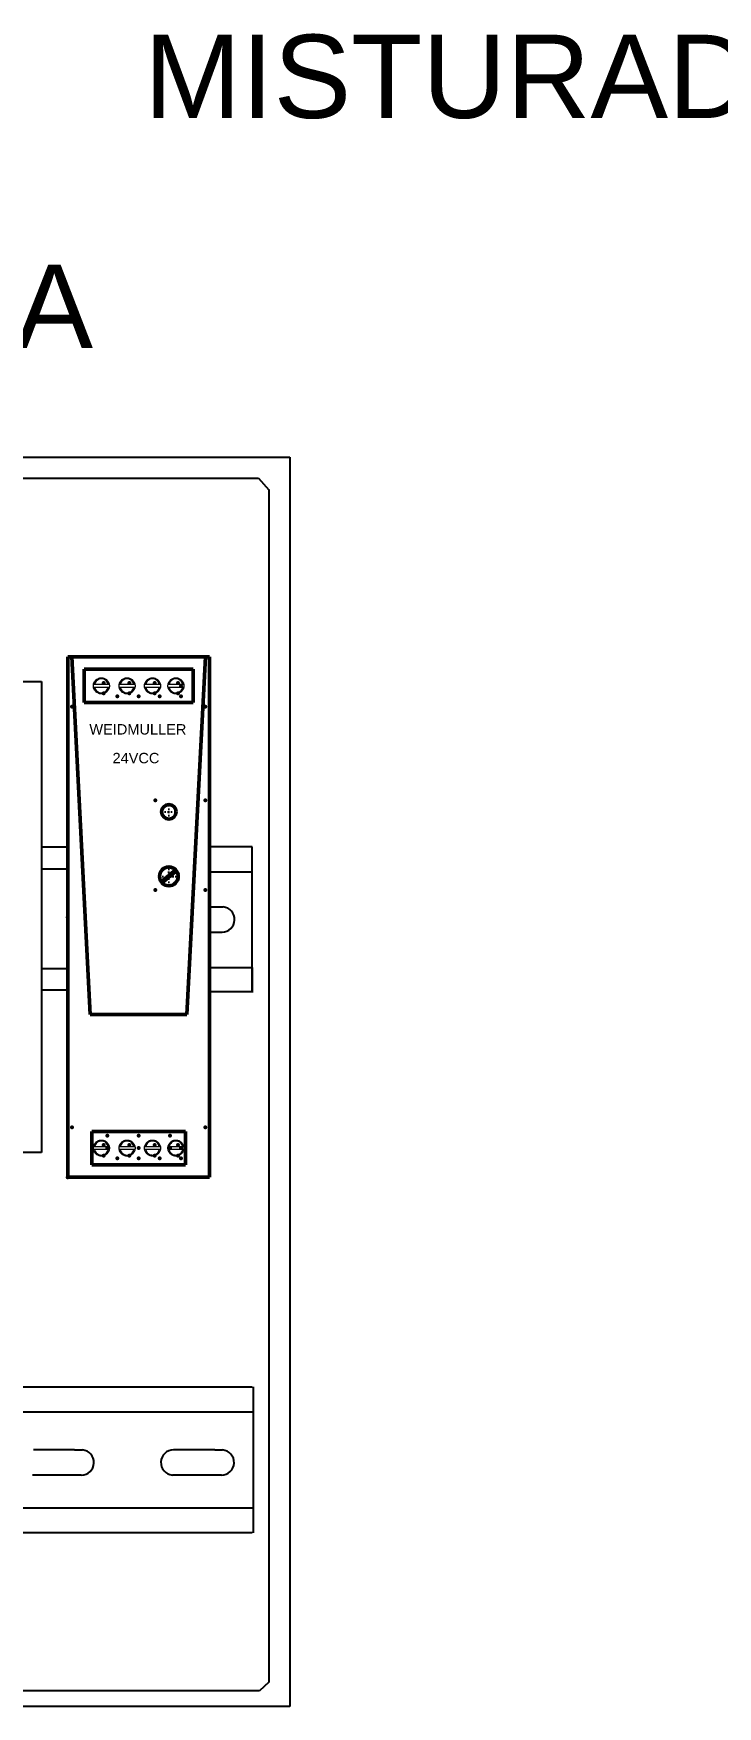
# Model space of a CAD drawing. Header units: millimetres. Extents: x -72 to 2978, y -1067 to 2817.
# Drawn here: x 247.1 to 411.2, y 1234.2 to 1636 of the extents above; entities that cross this region are included whole.
import ezdxf

# ---------------------------------------------------------------- set-up
doc = ezdxf.new("R2010")
doc.units = ezdxf.units.MM
doc.linetypes.add('Center', pattern=[1.5, 0.45, -0.5, 0.05, -0.5])
for name, color, linetype, lineweight in [('2d ConnectionPoints', 7, 'Continuous', 50), ('AM_0', 7, 'Continuous', 50), ('AM_7', 7, 'Center', 25)]:
    doc.layers.add(name, color=color, linetype=linetype, lineweight=lineweight)
doc.styles.get("Standard").update_dxf_attribs({"font": 'arial.ttf'})

# ---------------------------------------------------------------- blocks, each defined once
blk = doc.blocks.new('4_1469470000_PART5_0_in_1469470000_0')
at = {"layer": 'AM_0'}
for p, q in [((25.87, 73.81), (22.43, 70.92)), ((26.07, 73.58), (22.63, 70.69))]:
    blk.add_line(p, q, dxfattribs=at)
blk = doc.blocks.new('5_1469470000_PART4_0_in_1469470000_0')
at = {"layer": 'AM_0'}
for p, q in [((0, 125), (0, 0)), ((0.97, 125), (0, 125)), ((0.97, 125), (5.4, 39.1)), ((28.6, 39.1), (33.03, 125)), ((34, 125), (33.03, 125)), ((34, 0), (34, 125)), ((5.4, 39.1), (28.6, 39.1)), ((28.25, 11), (5.75, 11)), ((5.75, 11), (5.75, 3)), ((28.25, 11), (28.25, 3)), ((28.25, 3), (5.75, 3)), ((0, 0), (34, 0))]:
    blk.add_line(p, q, dxfattribs=at)
blk = doc.blocks.new('6_1469470000_PART3_0_in_1469470000_0')
at = {"layer": 'AM_0'}
for p, q in [((33.03, 125), (0.97, 125)), ((5.4, 39.1), (0.97, 125)), ((33.03, 125), (28.6, 39.1)), ((30.1, 122), (3.9, 122)), ((3.9, 122), (3.9, 114)), ((30.1, 122), (30.1, 114)), ((30.1, 114), (3.9, 114)), ((5.4, 39.1), (28.6, 39.1))]:
    blk.add_line(p, q, dxfattribs=at)
for centre, radius in [((24.25, 87.75), 1.75), ((24.25, 72.25), 2.25)]:
    blk.add_circle(centre, radius, dxfattribs=at)
at = {"layer": 'AM_7'}
for p, q in [((24.25, 85.91), (24.25, 89.59)), ((22.41, 87.75), (26.09, 87.75)), ((24.25, 69.89), (24.25, 74.61)), ((21.89, 72.25), (26.61, 72.25))]:
    blk.add_line(p, q, dxfattribs=at)
blk = doc.blocks.new('7_1469470000_PART2_0_in_1469470000_0')
at = {"layer": 'AM_0'}
blk.add_circle((24.25, 87.75), 1.75, dxfattribs=at)

msp = doc.modelspace()

# ---------------------------------------------------------------- linework, layer by layer
for p, q in [((-0.41, 1534.18), (308.57, 1534.18)), ((308.57, 1534.18), (308.57, 1234.18)), ((226.52, 1480.34), (249.02, 1480.34)), ((249.02, 1480.34), (249.02, 1367.24)), ((249.02, 1446.39), (249.02, 1440.39)), ((299.59, 1434.66), (299.59, 1440.66)), ((249.02, 1367.24), (226.52, 1367.24)), ((308.57, 1234.18), (-0.41, 1234.18))]:
    msp.add_line(p, q)
at = {"color": 30, "true_color": 0xf8991e}
for p, q in [((8.85, 1529.18), (301.05, 1529.18)), ((301.05, 1529.18), (303.56, 1526.4)), ((303.54, 1526.43), (303.54, 1240.02)), ((301.3, 1237.99), (13.87, 1237.99)), ((303.54, 1240.02), (301.29, 1237.98))]:
    msp.add_line(p, q, dxfattribs=at)
at = {"color": 7, "linetype": 'Continuous', "lineweight": 15}
for p, q in [((261.73, 1479.66), (265, 1479.66)), ((265, 1478.91), (261.73, 1478.91)), ((267.89, 1479.66), (271.16, 1479.66)), ((271.16, 1478.91), (267.89, 1478.91)), ((274, 1479.66), (277.27, 1479.66)), ((277.27, 1478.91), (274, 1478.91)), ((279.62, 1479.66), (282.88, 1479.66)), ((282.88, 1478.91), (279.62, 1478.91)), ((261.73, 1368.66), (265, 1368.66)), ((265, 1367.91), (261.73, 1367.91)), ((267.89, 1368.66), (271.16, 1368.66)), ((271.16, 1367.91), (267.89, 1367.91)), ((274, 1368.66), (277.27, 1368.66)), ((277.27, 1367.91), (274, 1367.91)), ((279.62, 1368.66), (282.88, 1368.66)), ((282.88, 1367.91), (279.62, 1367.91))]:
    msp.add_line(p, q, dxfattribs=at)
at = {"color": 6, "linetype": 'ByBlock'}
for p, q in [((249.02, 1440.66), (255.31, 1440.66)), ((299.59, 1440.66), (289.31, 1440.66)), ((299.59, 1405.66), (299.59, 1440.66)), ((249.02, 1435.32), (255.31, 1435.32)), ((289.31, 1434.66), (299.59, 1434.66)), ((289.31, 1426.2), (292.09, 1426.2)), ((290.7, 1426.2), (292.57, 1426.2)), ((289.31, 1420.16), (292.36, 1420.16)), ((249.02, 1411.39), (255.31, 1411.39)), ((289.31, 1411.66), (299.59, 1411.66)), ((249.02, 1406.32), (255.31, 1406.32)), ((299.59, 1405.79), (289.31, 1405.79)), ((61.6, 1310.92), (299.55, 1310.92)), ((61.6, 1304.92), (299.59, 1304.92)), ((256.94, 1295.8), (247.07, 1295.8)), ((256.94, 1295.8), (258.81, 1295.8)), ((290.56, 1295.8), (280.69, 1295.8)), ((290.56, 1295.8), (292.43, 1295.8)), ((258.54, 1289.76), (246.8, 1289.76)), ((292.16, 1289.76), (280.42, 1289.76)), ((61.6, 1281.92), (299.59, 1281.92)), ((299.59, 1275.92), (61.6, 1275.92))]:
    msp.add_line(p, q, dxfattribs=at)
at = {"color": 6}
for p, q in [((299.59, 1434.66), (299.59, 1440.66)), ((299.59, 1411.66), (299.59, 1405.66)), ((299.79, 1310.92), (299.79, 1275.92))]:
    msp.add_line(p, q, dxfattribs=at)
at = {"color": 6, "linetype": 'ByBlock'}
for centre, start, end in [((292.33, 1423.18), 269.4277, 85.4019), ((258.57, 1292.78), 269.4277, 85.4019), ((280.66, 1292.78), 89.4277, 265.4019), ((292.19, 1292.78), 269.4277, 85.4019)]:
    msp.add_arc(centre, 3.02, start, end, dxfattribs=at)
at = {"color": 7, "linetype": 'Continuous', "lineweight": 15}
for points, knots in [([(263.37, 1477.36), (263.32, 1477.37), (263.22, 1477.37), (263.08, 1477.38), (262.93, 1477.41), (262.79, 1477.45), (262.58, 1477.52), (262.3, 1477.67), (262, 1477.92), (261.74, 1478.22), (261.57, 1478.57), (261.46, 1478.93), (261.43, 1479.29), (261.46, 1479.65), (261.57, 1480.01), (261.74, 1480.35), (261.99, 1480.66), (262.3, 1480.91), (262.61, 1481.07), (262.89, 1481.16), (263.12, 1481.21), (263.28, 1481.21), (263.37, 1481.21)], [0, 0, 0, 0, 0.024176, 0.048139, 0.072026, 0.095974, 0.120121, 0.185059, 0.250086, 0.315023, 0.38005, 0.439993, 0.500024, 0.559968, 0.619999, 0.684937, 0.749963, 0.814901, 0.879927, 0.92, 0.95981, 1, 1, 1, 1]), ([(263.37, 1480.96), (262.99, 1480.96), (262.62, 1480.84), (262.03, 1480.36), (261.82, 1480.03), (261.73, 1479.66)], [0, 0, 0, 0, 0.5, 0.5, 1, 1, 1, 1]), ([(261.73, 1478.91), (261.82, 1478.54), (262.03, 1478.21), (262.62, 1477.74), (262.99, 1477.61), (263.37, 1477.61)], [0, 0, 0, 0, 0.5, 0.5, 1, 1, 1, 1]), ([(263.37, 1481.21), (263.41, 1481.21), (263.51, 1481.21), (263.66, 1481.19), (263.8, 1481.17), (263.94, 1481.13), (264.15, 1481.05), (264.43, 1480.91), (264.74, 1480.66), (264.99, 1480.35), (265.16, 1480.01), (265.27, 1479.65), (265.3, 1479.29), (265.27, 1478.93), (265.16, 1478.57), (264.99, 1478.22), (264.74, 1477.92), (264.43, 1477.67), (264.12, 1477.51), (263.85, 1477.42), (263.61, 1477.37), (263.45, 1477.37), (263.37, 1477.36)], [0, 0, 0, 0, 0.024176, 0.048139, 0.072026, 0.095974, 0.120121, 0.185059, 0.250086, 0.315023, 0.38005, 0.439993, 0.500024, 0.559968, 0.619999, 0.684937, 0.749963, 0.814901, 0.879927, 0.92, 0.95981, 1, 1, 1, 1]), ([(265, 1479.66), (264.91, 1480.03), (264.71, 1480.36), (264.11, 1480.84), (263.74, 1480.96), (263.37, 1480.96)], [0, 0, 0, 0, 0.5, 0.5, 1, 1, 1, 1]), ([(263.37, 1477.61), (263.74, 1477.61), (264.11, 1477.74), (264.71, 1478.21), (264.91, 1478.54), (265, 1478.91)], [0, 0, 0, 0, 0.5, 0.5, 1, 1, 1, 1]), ([(269.52, 1477.36), (269.47, 1477.37), (269.38, 1477.37), (269.23, 1477.38), (269.09, 1477.41), (268.95, 1477.45), (268.74, 1477.52), (268.46, 1477.67), (268.15, 1477.92), (267.9, 1478.22), (267.73, 1478.57), (267.62, 1478.93), (267.59, 1479.29), (267.62, 1479.65), (267.73, 1480.01), (267.9, 1480.35), (268.15, 1480.66), (268.46, 1480.91), (268.77, 1481.07), (269.04, 1481.16), (269.28, 1481.21), (269.44, 1481.21), (269.52, 1481.21)], [0, 0, 0, 0, 0.024176, 0.048139, 0.072026, 0.095974, 0.120121, 0.185059, 0.250086, 0.315023, 0.38005, 0.439993, 0.500024, 0.559968, 0.619999, 0.684937, 0.749963, 0.814901, 0.879927, 0.92, 0.95981, 1, 1, 1, 1]), ([(269.52, 1480.96), (269.14, 1480.96), (268.78, 1480.84), (268.18, 1480.36), (267.98, 1480.03), (267.89, 1479.66)], [0, 0, 0, 0, 0.5, 0.5, 1, 1, 1, 1]), ([(267.89, 1478.91), (267.98, 1478.54), (268.18, 1478.21), (268.78, 1477.74), (269.14, 1477.61), (269.52, 1477.61)], [0, 0, 0, 0, 0.5, 0.5, 1, 1, 1, 1]), ([(269.52, 1481.21), (269.57, 1481.21), (269.67, 1481.21), (269.81, 1481.19), (269.96, 1481.17), (270.1, 1481.13), (270.31, 1481.05), (270.59, 1480.91), (270.89, 1480.66), (271.14, 1480.35), (271.32, 1480.01), (271.43, 1479.65), (271.46, 1479.29), (271.43, 1478.93), (271.32, 1478.57), (271.14, 1478.22), (270.89, 1477.92), (270.59, 1477.67), (270.28, 1477.51), (270, 1477.42), (269.77, 1477.37), (269.6, 1477.37), (269.52, 1477.36)], [0, 0, 0, 0, 0.024176, 0.048139, 0.072026, 0.095974, 0.120121, 0.185059, 0.250086, 0.315023, 0.38005, 0.439993, 0.500024, 0.559968, 0.619999, 0.684937, 0.749963, 0.814901, 0.879927, 0.92, 0.95981, 1, 1, 1, 1]), ([(271.16, 1479.66), (271.07, 1480.03), (270.86, 1480.36), (270.27, 1480.84), (269.9, 1480.96), (269.52, 1480.96)], [0, 0, 0, 0, 0.5, 0.5, 1, 1, 1, 1]), ([(269.52, 1477.61), (269.9, 1477.61), (270.27, 1477.74), (270.86, 1478.21), (271.07, 1478.54), (271.16, 1478.91)], [0, 0, 0, 0, 0.5, 0.5, 1, 1, 1, 1]), ([(275.64, 1477.36), (275.59, 1477.37), (275.49, 1477.37), (275.35, 1477.38), (275.2, 1477.41), (275.06, 1477.45), (274.85, 1477.52), (274.57, 1477.67), (274.27, 1477.92), (274.02, 1478.22), (273.84, 1478.57), (273.73, 1478.93), (273.7, 1479.29), (273.73, 1479.65), (273.84, 1480.01), (274.02, 1480.35), (274.27, 1480.66), (274.57, 1480.91), (274.88, 1481.07), (275.16, 1481.16), (275.39, 1481.21), (275.56, 1481.21), (275.64, 1481.21)], [0, 0, 0, 0, 0.024176, 0.048139, 0.072026, 0.095974, 0.120121, 0.185059, 0.250086, 0.315023, 0.38005, 0.439993, 0.500024, 0.559968, 0.619999, 0.684937, 0.749963, 0.814901, 0.879927, 0.92, 0.95981, 1, 1, 1, 1]), ([(275.64, 1480.96), (275.26, 1480.96), (274.89, 1480.84), (274.3, 1480.36), (274.09, 1480.03), (274, 1479.66)], [0, 0, 0, 0, 0.5, 0.5, 1, 1, 1, 1]), ([(274, 1478.91), (274.09, 1478.54), (274.3, 1478.21), (274.89, 1477.74), (275.26, 1477.61), (275.64, 1477.61)], [0, 0, 0, 0, 0.5, 0.5, 1, 1, 1, 1]), ([(275.64, 1481.21), (275.68, 1481.21), (275.78, 1481.21), (275.93, 1481.19), (276.07, 1481.17), (276.21, 1481.13), (276.42, 1481.05), (276.7, 1480.91), (277.01, 1480.66), (277.26, 1480.35), (277.43, 1480.01), (277.54, 1479.65), (277.57, 1479.29), (277.54, 1478.93), (277.43, 1478.57), (277.26, 1478.22), (277.01, 1477.92), (276.7, 1477.67), (276.39, 1477.51), (276.12, 1477.42), (275.88, 1477.37), (275.72, 1477.37), (275.64, 1477.36)], [0, 0, 0, 0, 0.024176, 0.048139, 0.072026, 0.095974, 0.120121, 0.185059, 0.250086, 0.315023, 0.38005, 0.439993, 0.500024, 0.559968, 0.619999, 0.684937, 0.749963, 0.814901, 0.879927, 0.92, 0.95981, 1, 1, 1, 1]), ([(277.27, 1479.66), (277.18, 1480.03), (276.98, 1480.36), (276.38, 1480.84), (276.02, 1480.96), (275.64, 1480.96)], [0, 0, 0, 0, 0.5, 0.5, 1, 1, 1, 1]), ([(275.64, 1477.61), (276.02, 1477.61), (276.38, 1477.74), (276.98, 1478.21), (277.18, 1478.54), (277.27, 1478.91)], [0, 0, 0, 0, 0.5, 0.5, 1, 1, 1, 1]), ([(281.25, 1477.36), (281.2, 1477.37), (281.1, 1477.37), (280.96, 1477.38), (280.82, 1477.41), (280.68, 1477.45), (280.46, 1477.52), (280.18, 1477.67), (279.88, 1477.92), (279.63, 1478.22), (279.45, 1478.57), (279.35, 1478.93), (279.31, 1479.29), (279.35, 1479.65), (279.45, 1480.01), (279.63, 1480.35), (279.88, 1480.66), (280.18, 1480.91), (280.49, 1481.07), (280.77, 1481.16), (281.01, 1481.21), (281.17, 1481.21), (281.25, 1481.21)], [0, 0, 0, 0, 0.024176, 0.048139, 0.072026, 0.095974, 0.120121, 0.185059, 0.250086, 0.315023, 0.38005, 0.439993, 0.500024, 0.559968, 0.619999, 0.684937, 0.749963, 0.814901, 0.879927, 0.92, 0.95981, 1, 1, 1, 1]), ([(281.25, 1480.96), (280.87, 1480.96), (280.5, 1480.84), (279.91, 1480.36), (279.7, 1480.03), (279.62, 1479.66)], [0, 0, 0, 0, 0.5, 0.5, 1, 1, 1, 1]), ([(279.62, 1478.91), (279.7, 1478.54), (279.91, 1478.21), (280.5, 1477.74), (280.87, 1477.61), (281.25, 1477.61)], [0, 0, 0, 0, 0.5, 0.5, 1, 1, 1, 1]), ([(281.25, 1481.21), (281.3, 1481.21), (281.39, 1481.21), (281.54, 1481.19), (281.68, 1481.17), (281.82, 1481.13), (282.03, 1481.05), (282.31, 1480.91), (282.62, 1480.66), (282.87, 1480.35), (283.05, 1480.01), (283.15, 1479.65), (283.18, 1479.29), (283.15, 1478.93), (283.05, 1478.57), (282.87, 1478.22), (282.62, 1477.92), (282.31, 1477.67), (282.01, 1477.51), (281.73, 1477.42), (281.49, 1477.37), (281.33, 1477.37), (281.25, 1477.36)], [0, 0, 0, 0, 0.024176, 0.048139, 0.072026, 0.095974, 0.120121, 0.185059, 0.250086, 0.315023, 0.38005, 0.439993, 0.500024, 0.559968, 0.619999, 0.684937, 0.749963, 0.814901, 0.879927, 0.92, 0.95981, 1, 1, 1, 1]), ([(282.88, 1479.66), (282.8, 1480.03), (282.59, 1480.36), (281.99, 1480.84), (281.63, 1480.96), (281.25, 1480.96)], [0, 0, 0, 0, 0.5, 0.5, 1, 1, 1, 1]), ([(281.25, 1477.61), (281.63, 1477.61), (281.99, 1477.74), (282.59, 1478.21), (282.8, 1478.54), (282.88, 1478.91)], [0, 0, 0, 0, 0.5, 0.5, 1, 1, 1, 1]), ([(263.37, 1366.36), (263.32, 1366.37), (263.22, 1366.37), (263.08, 1366.38), (262.93, 1366.41), (262.79, 1366.45), (262.58, 1366.52), (262.3, 1366.67), (262, 1366.92), (261.74, 1367.22), (261.57, 1367.57), (261.46, 1367.93), (261.43, 1368.29), (261.46, 1368.65), (261.57, 1369.01), (261.74, 1369.35), (261.99, 1369.66), (262.3, 1369.91), (262.61, 1370.07), (262.89, 1370.16), (263.12, 1370.21), (263.28, 1370.21), (263.37, 1370.21)], [0, 0, 0, 0, 0.024176, 0.048139, 0.072026, 0.095974, 0.120121, 0.185059, 0.250086, 0.315023, 0.38005, 0.439993, 0.500024, 0.559968, 0.619999, 0.684937, 0.749963, 0.814901, 0.879927, 0.92, 0.95981, 1, 1, 1, 1]), ([(263.37, 1370.21), (263.41, 1370.21), (263.51, 1370.21), (263.66, 1370.19), (263.8, 1370.17), (263.94, 1370.13), (264.15, 1370.05), (264.43, 1369.91), (264.74, 1369.66), (264.99, 1369.35), (265.16, 1369.01), (265.27, 1368.65), (265.3, 1368.29), (265.27, 1367.93), (265.16, 1367.57), (264.99, 1367.22), (264.74, 1366.92), (264.43, 1366.67), (264.12, 1366.51), (263.85, 1366.42), (263.61, 1366.37), (263.45, 1366.37), (263.37, 1366.36)], [0, 0, 0, 0, 0.024176, 0.048139, 0.072026, 0.095974, 0.120121, 0.185059, 0.250086, 0.315023, 0.38005, 0.439993, 0.500024, 0.559968, 0.619999, 0.684937, 0.749963, 0.814901, 0.879927, 0.92, 0.95981, 1, 1, 1, 1]), ([(269.52, 1366.36), (269.47, 1366.37), (269.38, 1366.37), (269.23, 1366.38), (269.09, 1366.41), (268.95, 1366.45), (268.74, 1366.52), (268.46, 1366.67), (268.15, 1366.92), (267.9, 1367.22), (267.73, 1367.57), (267.62, 1367.93), (267.59, 1368.29), (267.62, 1368.65), (267.73, 1369.01), (267.9, 1369.35), (268.15, 1369.66), (268.46, 1369.91), (268.77, 1370.07), (269.04, 1370.16), (269.28, 1370.21), (269.44, 1370.21), (269.52, 1370.21)], [0, 0, 0, 0, 0.024176, 0.048139, 0.072026, 0.095974, 0.120121, 0.185059, 0.250086, 0.315023, 0.38005, 0.439993, 0.500024, 0.559968, 0.619999, 0.684937, 0.749963, 0.814901, 0.879927, 0.92, 0.95981, 1, 1, 1, 1]), ([(269.52, 1370.21), (269.57, 1370.21), (269.67, 1370.21), (269.81, 1370.19), (269.96, 1370.17), (270.1, 1370.13), (270.31, 1370.05), (270.59, 1369.91), (270.89, 1369.66), (271.14, 1369.35), (271.32, 1369.01), (271.43, 1368.65), (271.46, 1368.29), (271.43, 1367.93), (271.32, 1367.57), (271.14, 1367.22), (270.89, 1366.92), (270.59, 1366.67), (270.28, 1366.51), (270, 1366.42), (269.77, 1366.37), (269.6, 1366.37), (269.52, 1366.36)], [0, 0, 0, 0, 0.024176, 0.048139, 0.072026, 0.095974, 0.120121, 0.185059, 0.250086, 0.315023, 0.38005, 0.439993, 0.500024, 0.559968, 0.619999, 0.684937, 0.749963, 0.814901, 0.879927, 0.92, 0.95981, 1, 1, 1, 1]), ([(275.64, 1366.36), (275.59, 1366.37), (275.49, 1366.37), (275.35, 1366.38), (275.2, 1366.41), (275.06, 1366.45), (274.85, 1366.52), (274.57, 1366.67), (274.27, 1366.92), (274.02, 1367.22), (273.84, 1367.57), (273.73, 1367.93), (273.7, 1368.29), (273.73, 1368.65), (273.84, 1369.01), (274.02, 1369.35), (274.27, 1369.66), (274.57, 1369.91), (274.88, 1370.07), (275.16, 1370.16), (275.39, 1370.21), (275.56, 1370.21), (275.64, 1370.21)], [0, 0, 0, 0, 0.024176, 0.048139, 0.072026, 0.095974, 0.120121, 0.185059, 0.250086, 0.315023, 0.38005, 0.439993, 0.500024, 0.559968, 0.619999, 0.684937, 0.749963, 0.814901, 0.879927, 0.92, 0.95981, 1, 1, 1, 1]), ([(275.64, 1370.21), (275.68, 1370.21), (275.78, 1370.21), (275.93, 1370.19), (276.07, 1370.17), (276.21, 1370.13), (276.42, 1370.05), (276.7, 1369.91), (277.01, 1369.66), (277.26, 1369.35), (277.43, 1369.01), (277.54, 1368.65), (277.57, 1368.29), (277.54, 1367.93), (277.43, 1367.57), (277.26, 1367.22), (277.01, 1366.92), (276.7, 1366.67), (276.39, 1366.51), (276.12, 1366.42), (275.88, 1366.37), (275.72, 1366.37), (275.64, 1366.36)], [0, 0, 0, 0, 0.024176, 0.048139, 0.072026, 0.095974, 0.120121, 0.185059, 0.250086, 0.315023, 0.38005, 0.439993, 0.500024, 0.559968, 0.619999, 0.684937, 0.749963, 0.814901, 0.879927, 0.92, 0.95981, 1, 1, 1, 1]), ([(281.25, 1366.36), (281.2, 1366.37), (281.1, 1366.37), (280.96, 1366.38), (280.82, 1366.41), (280.68, 1366.45), (280.46, 1366.52), (280.18, 1366.67), (279.88, 1366.92), (279.63, 1367.22), (279.45, 1367.57), (279.35, 1367.93), (279.31, 1368.29), (279.35, 1368.65), (279.45, 1369.01), (279.63, 1369.35), (279.88, 1369.66), (280.18, 1369.91), (280.49, 1370.07), (280.77, 1370.16), (281.01, 1370.21), (281.17, 1370.21), (281.25, 1370.21)], [0, 0, 0, 0, 0.024176, 0.048139, 0.072026, 0.095974, 0.120121, 0.185059, 0.250086, 0.315023, 0.38005, 0.439993, 0.500024, 0.559968, 0.619999, 0.684937, 0.749963, 0.814901, 0.879927, 0.92, 0.95981, 1, 1, 1, 1]), ([(281.25, 1370.21), (281.3, 1370.21), (281.39, 1370.21), (281.54, 1370.19), (281.68, 1370.17), (281.82, 1370.13), (282.03, 1370.05), (282.31, 1369.91), (282.62, 1369.66), (282.87, 1369.35), (283.05, 1369.01), (283.15, 1368.65), (283.18, 1368.29), (283.15, 1367.93), (283.05, 1367.57), (282.87, 1367.22), (282.62, 1366.92), (282.31, 1366.67), (282.01, 1366.51), (281.73, 1366.42), (281.49, 1366.37), (281.33, 1366.37), (281.25, 1366.36)], [0, 0, 0, 0, 0.024176, 0.048139, 0.072026, 0.095974, 0.120121, 0.185059, 0.250086, 0.315023, 0.38005, 0.439993, 0.500024, 0.559968, 0.619999, 0.684937, 0.749963, 0.814901, 0.879927, 0.92, 0.95981, 1, 1, 1, 1]), ([(263.37, 1369.96), (262.99, 1369.96), (262.62, 1369.84), (262.03, 1369.36), (261.82, 1369.03), (261.73, 1368.66)], [0, 0, 0, 0, 0.5, 0.5, 1, 1, 1, 1]), ([(261.73, 1367.91), (261.82, 1367.54), (262.03, 1367.21), (262.62, 1366.74), (262.99, 1366.61), (263.37, 1366.61)], [0, 0, 0, 0, 0.5, 0.5, 1, 1, 1, 1]), ([(265, 1368.66), (264.91, 1369.03), (264.71, 1369.36), (264.11, 1369.84), (263.74, 1369.96), (263.37, 1369.96)], [0, 0, 0, 0, 0.5, 0.5, 1, 1, 1, 1]), ([(263.37, 1366.61), (263.74, 1366.61), (264.11, 1366.74), (264.71, 1367.21), (264.91, 1367.54), (265, 1367.91)], [0, 0, 0, 0, 0.5, 0.5, 1, 1, 1, 1]), ([(269.52, 1369.96), (269.14, 1369.96), (268.78, 1369.84), (268.18, 1369.36), (267.98, 1369.03), (267.89, 1368.66)], [0, 0, 0, 0, 0.5, 0.5, 1, 1, 1, 1]), ([(267.89, 1367.91), (267.98, 1367.54), (268.18, 1367.21), (268.78, 1366.74), (269.14, 1366.61), (269.52, 1366.61)], [0, 0, 0, 0, 0.5, 0.5, 1, 1, 1, 1]), ([(271.16, 1368.66), (271.07, 1369.03), (270.86, 1369.36), (270.27, 1369.84), (269.9, 1369.96), (269.52, 1369.96)], [0, 0, 0, 0, 0.5, 0.5, 1, 1, 1, 1]), ([(269.52, 1366.61), (269.9, 1366.61), (270.27, 1366.74), (270.86, 1367.21), (271.07, 1367.54), (271.16, 1367.91)], [0, 0, 0, 0, 0.5, 0.5, 1, 1, 1, 1]), ([(275.64, 1369.96), (275.26, 1369.96), (274.89, 1369.84), (274.3, 1369.36), (274.09, 1369.03), (274, 1368.66)], [0, 0, 0, 0, 0.5, 0.5, 1, 1, 1, 1]), ([(274, 1367.91), (274.09, 1367.54), (274.3, 1367.21), (274.89, 1366.74), (275.26, 1366.61), (275.64, 1366.61)], [0, 0, 0, 0, 0.5, 0.5, 1, 1, 1, 1]), ([(277.27, 1368.66), (277.18, 1369.03), (276.98, 1369.36), (276.38, 1369.84), (276.02, 1369.96), (275.64, 1369.96)], [0, 0, 0, 0, 0.5, 0.5, 1, 1, 1, 1]), ([(275.64, 1366.61), (276.02, 1366.61), (276.38, 1366.74), (276.98, 1367.21), (277.18, 1367.54), (277.27, 1367.91)], [0, 0, 0, 0, 0.5, 0.5, 1, 1, 1, 1]), ([(281.25, 1369.96), (280.87, 1369.96), (280.5, 1369.84), (279.91, 1369.36), (279.7, 1369.03), (279.62, 1368.66)], [0, 0, 0, 0, 0.5, 0.5, 1, 1, 1, 1]), ([(279.62, 1367.91), (279.7, 1367.54), (279.91, 1367.21), (280.5, 1366.74), (280.87, 1366.61), (281.25, 1366.61)], [0, 0, 0, 0, 0.5, 0.5, 1, 1, 1, 1]), ([(282.88, 1368.66), (282.8, 1369.03), (282.59, 1369.36), (281.99, 1369.84), (281.63, 1369.96), (281.25, 1369.96)], [0, 0, 0, 0, 0.5, 0.5, 1, 1, 1, 1]), ([(281.25, 1366.61), (281.63, 1366.61), (281.99, 1366.74), (282.59, 1367.21), (282.8, 1367.54), (282.88, 1367.91)], [0, 0, 0, 0, 0.5, 0.5, 1, 1, 1, 1])]:
    msp.add_open_spline(points, degree=3, knots=knots, dxfattribs=at)
for points in [[(261.48, 1479.66), (261.53, 1479.66), (261.63, 1479.66), (261.73, 1479.66)], [(261.73, 1478.91), (261.63, 1478.91), (261.53, 1478.91), (261.48, 1478.91)], [(265, 1479.66), (265.1, 1479.66), (265.2, 1479.66), (265.25, 1479.66)], [(265.25, 1478.91), (265.2, 1478.91), (265.1, 1478.91), (265, 1478.91)], [(267.64, 1479.66), (267.69, 1479.66), (267.79, 1479.66), (267.89, 1479.66)], [(267.89, 1478.91), (267.79, 1478.91), (267.69, 1478.91), (267.64, 1478.91)], [(271.16, 1479.66), (271.26, 1479.66), (271.36, 1479.66), (271.41, 1479.66)], [(271.41, 1478.91), (271.36, 1478.91), (271.26, 1478.91), (271.16, 1478.91)], [(273.75, 1479.66), (273.8, 1479.66), (273.9, 1479.66), (274, 1479.66)], [(274, 1478.91), (273.9, 1478.91), (273.8, 1478.91), (273.75, 1478.91)], [(277.27, 1479.66), (277.37, 1479.66), (277.47, 1479.66), (277.52, 1479.66)], [(277.52, 1478.91), (277.47, 1478.91), (277.37, 1478.91), (277.27, 1478.91)], [(279.36, 1479.66), (279.42, 1479.66), (279.51, 1479.66), (279.62, 1479.66)], [(279.62, 1478.91), (279.51, 1478.91), (279.42, 1478.91), (279.36, 1478.91)], [(282.88, 1479.66), (282.98, 1479.66), (283.08, 1479.66), (283.14, 1479.66)], [(283.14, 1478.91), (283.08, 1478.91), (282.98, 1478.91), (282.88, 1478.91)], [(261.48, 1368.66), (261.53, 1368.66), (261.63, 1368.66), (261.73, 1368.66)], [(261.73, 1367.91), (261.63, 1367.91), (261.53, 1367.91), (261.48, 1367.91)], [(265, 1368.66), (265.1, 1368.66), (265.2, 1368.66), (265.25, 1368.66)], [(265.25, 1367.91), (265.2, 1367.91), (265.1, 1367.91), (265, 1367.91)], [(267.64, 1368.66), (267.69, 1368.66), (267.79, 1368.66), (267.89, 1368.66)], [(267.89, 1367.91), (267.79, 1367.91), (267.69, 1367.91), (267.64, 1367.91)], [(271.16, 1368.66), (271.26, 1368.66), (271.36, 1368.66), (271.41, 1368.66)], [(271.41, 1367.91), (271.36, 1367.91), (271.26, 1367.91), (271.16, 1367.91)], [(273.75, 1368.66), (273.8, 1368.66), (273.9, 1368.66), (274, 1368.66)], [(274, 1367.91), (273.9, 1367.91), (273.8, 1367.91), (273.75, 1367.91)], [(277.27, 1368.66), (277.37, 1368.66), (277.47, 1368.66), (277.52, 1368.66)], [(277.52, 1367.91), (277.47, 1367.91), (277.37, 1367.91), (277.27, 1367.91)], [(279.36, 1368.66), (279.42, 1368.66), (279.51, 1368.66), (279.62, 1368.66)], [(279.62, 1367.91), (279.51, 1367.91), (279.42, 1367.91), (279.36, 1367.91)], [(282.88, 1368.66), (282.98, 1368.66), (283.08, 1368.66), (283.14, 1368.66)], [(283.14, 1367.91), (283.08, 1367.91), (282.98, 1367.91), (282.88, 1367.91)]]:
    msp.add_open_spline(points, degree=3, dxfattribs=at)
at = {"layer": '2d ConnectionPoints'}
for p in [(263.88, 1480), (263.88, 1480), (270.04, 1480), (270.04, 1480), (276.16, 1480), (276.16, 1480), (281.77, 1480), (281.77, 1480), (282.47, 1479.29), (282.47, 1479.29), (263.88, 1477.5), (267.23, 1476.79), (270.04, 1477.5), (272.31, 1476.79), (276.16, 1477.5), (277.39, 1476.79), (281.77, 1477.5), (282.47, 1476.79), (256.31, 1474.29), (256.31, 1474.29), (288.31, 1474.29), (288.31, 1474.29), (276.31, 1451.79), (276.31, 1451.79), (288.31, 1451.79), (288.31, 1451.79), (276.31, 1430.29), (276.31, 1430.29), (288.31, 1430.29), (288.31, 1430.29), (255.31, 1423.69), (256.31, 1373.29), (256.31, 1373.29), (264.81, 1371.29), (272.31, 1371.29), (279.81, 1371.29), (288.31, 1373.29), (288.31, 1373.29), (263.88, 1369), (263.88, 1369), (263.88, 1366.5), (264.81, 1368.29), (264.81, 1368.29), (270.04, 1369), (270.04, 1369), (270.04, 1366.5), (272.31, 1368.29), (272.31, 1368.29), (276.16, 1369), (276.16, 1369), (276.16, 1366.5), (279.81, 1368.29), (279.81, 1368.29), (281.77, 1369), (281.77, 1369), (281.77, 1366.5), (282.47, 1368.29), (282.47, 1368.29), (267.23, 1365.79), (272.31, 1365.79), (277.39, 1365.79), (282.47, 1365.79), (255.31, 1361.29)]:
    msp.add_point(p, dxfattribs=at)

# ---------------------------------------------------------------- block references
for name in ['5_1469470000_PART4_0_in_1469470000_0', '6_1469470000_PART3_0_in_1469470000_0', '7_1469470000_PART2_0_in_1469470000_0', '4_1469470000_PART5_0_in_1469470000_0']:
    msp.add_blockref(name, (255.31, 1361.29))

# ---------------------------------------------------------------- texts
at = {"color": 6, "char_height": 20, "attachment_point": 1}
for s, width, insert in [('{\\C256;MISTURADOR 2}', 216.8874, (273.65, 1635.66)), ('{\\C256;VISTA INTERNA}', 227.5814, (50.25, 1580.45))]:
    msp.add_mtext_dynamic_manual_height_columns(s, width=width, gutter_width=12.5, heights=[0], dxfattribs=dict(at, insert=insert))
at = {"char_height": 2.5, "attachment_point": 1}
for s, insert in [('WEIDMULLER', (260.48, 1470.1)), ('24VCC', (266.04, 1463.2))]:
    msp.add_mtext_dynamic_manual_height_columns(s, width=26.033, gutter_width=12.5, heights=[0], dxfattribs=dict(at, insert=insert))

doc.saveas('drawing.dxf')
